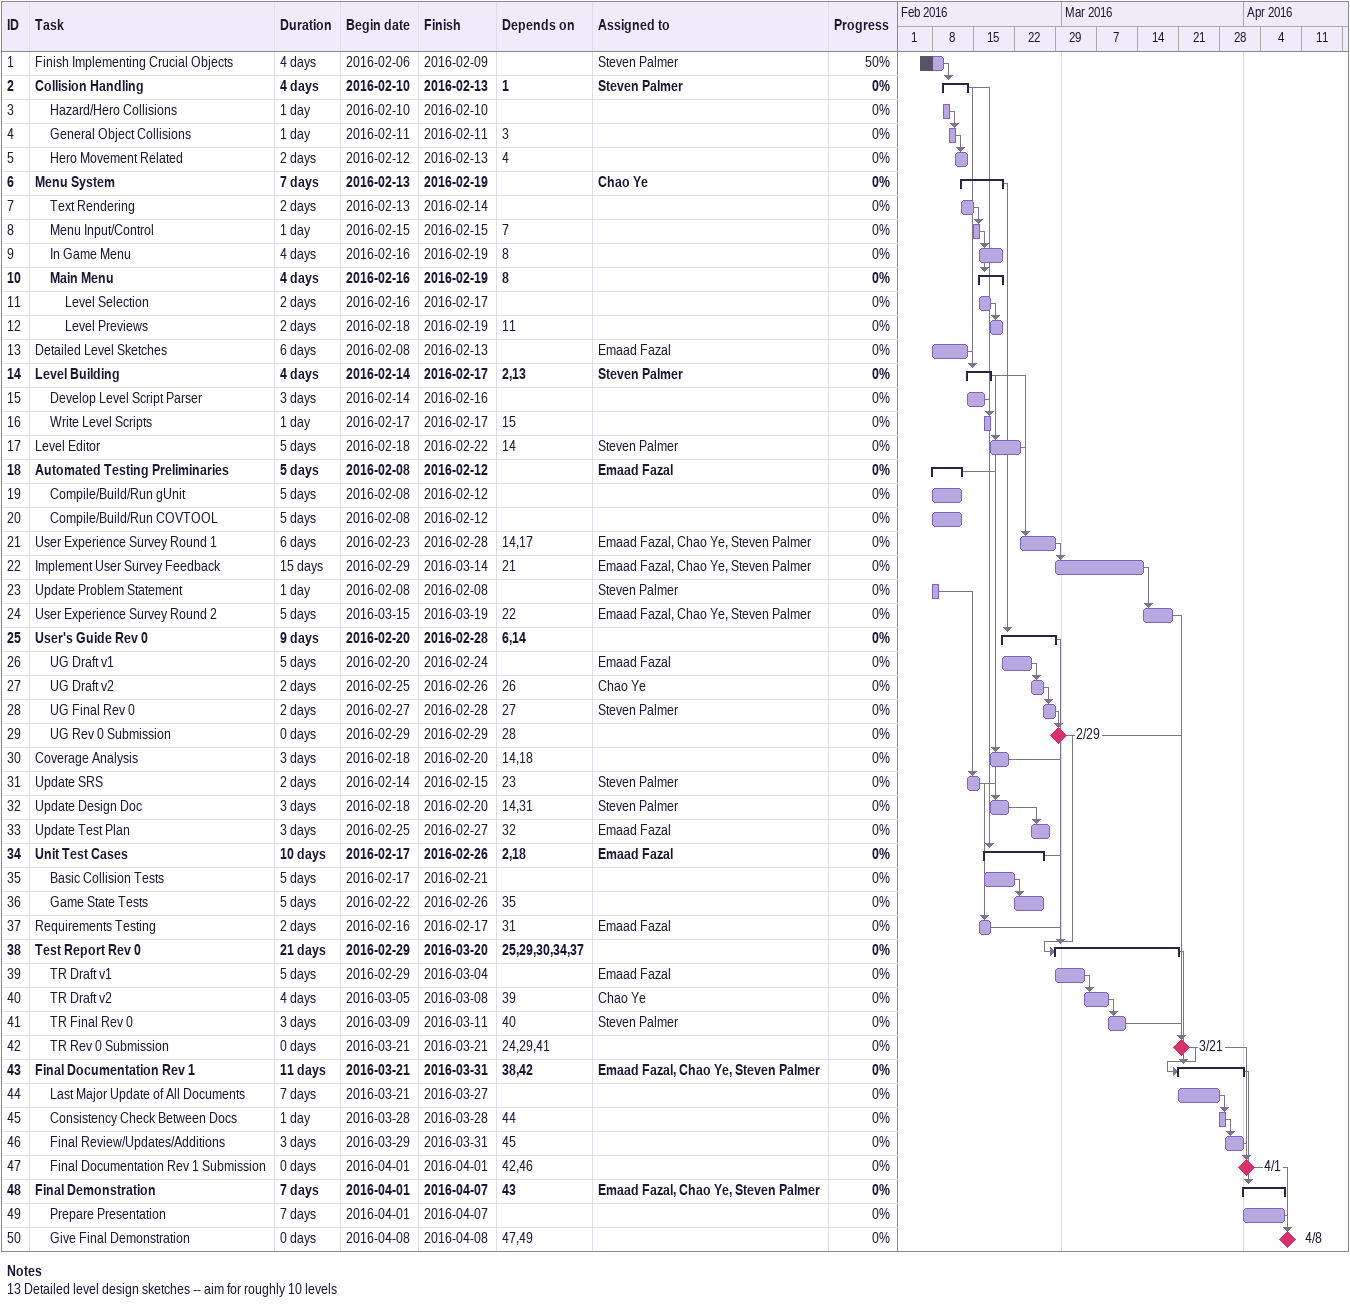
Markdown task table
| ID | Level | Task | Duration | Start | Finish | Predecessors | Resources | % complete |
|---|---|---|---|---|---|---|---|---|
| 1 | 1 | Finish Implementing Crucial Objects | 4d | 2016-02-06 | 2016-02-09 |  | Steven Palmer | 50 |
| 2 | 1 | **Collision Handling** | 4d | 2016-02-10 | 2016-02-13 | 1 | Steven Palmer | 0 |
| 3 | 2 | Hazard/Hero Collisions | 1d | 2016-02-10 | 2016-02-10 |  |  | 0 |
| 4 | 2 | General Object Collisions | 1d | 2016-02-11 | 2016-02-11 | 3 |  | 0 |
| 5 | 2 | Hero Movement Related | 2d | 2016-02-12 | 2016-02-13 | 4 |  | 0 |
| 6 | 1 | **Menu System** | 7d | 2016-02-13 | 2016-02-19 |  | Chao Ye | 0 |
| 7 | 2 | Text Rendering | 2d | 2016-02-13 | 2016-02-14 |  |  | 0 |
| 8 | 2 | Menu Input/Control | 1d | 2016-02-15 | 2016-02-15 | 7 |  | 0 |
| 9 | 2 | In Game Menu | 4d | 2016-02-16 | 2016-02-19 | 8 |  | 0 |
| 10 | 2 | **Main Menu** | 4d | 2016-02-16 | 2016-02-19 | 8 |  | 0 |
| 11 | 3 | Level Selection | 2d | 2016-02-16 | 2016-02-17 |  |  | 0 |
| 12 | 3 | Level Previews | 2d | 2016-02-18 | 2016-02-19 | 11 |  | 0 |
| 13 | 1 | Detailed Level Sketches | 6d | 2016-02-08 | 2016-02-13 |  | Emaad Fazal | 0 |
| 14 | 1 | **Level Building** | 4d | 2016-02-14 | 2016-02-17 | 2, 13 | Steven Palmer | 0 |
| 15 | 2 | Develop Level Script Parser | 3d | 2016-02-14 | 2016-02-16 |  |  | 0 |
| 16 | 2 | Write Level Scripts | 1d | 2016-02-17 | 2016-02-17 | 15 |  | 0 |
| 17 | 1 | Level Editor | 5d | 2016-02-18 | 2016-02-22 | 14 | Steven Palmer | 0 |
| 18 | 1 | **Automated Testing Preliminaries** | 5d | 2016-02-08 | 2016-02-12 |  | Emaad Fazal | 0 |
| 19 | 2 | Compile/Build/Run gUnit | 5d | 2016-02-08 | 2016-02-12 |  |  | 0 |
| 20 | 2 | Compile/Build/Run COVTOOL | 5d | 2016-02-08 | 2016-02-12 |  |  | 0 |
| 21 | 1 | User Experience Survey Round 1 | 6d | 2016-02-23 | 2016-02-28 | 14, 17 | Emaad Fazal, Chao Ye, Steven Palmer | 0 |
| 22 | 1 | Implement User Survey Feedback | 15d | 2016-02-29 | 2016-03-14 | 21 | Emaad Fazal, Chao Ye, Steven Palmer | 0 |
| 23 | 1 | Update Problem Statement | 1d | 2016-02-08 | 2016-02-08 |  | Steven Palmer | 0 |
| 24 | 1 | User Experience Survey Round 2 | 5d | 2016-03-15 | 2016-03-19 | 22 | Emaad Fazal, Chao Ye, Steven Palmer | 0 |
| 25 | 1 | **User's Guide Rev 0** | 9d | 2016-02-20 | 2016-02-28 | 6, 14 |  | 0 |
| 26 | 2 | UG Draft v1 | 5d | 2016-02-20 | 2016-02-24 |  | Emaad Fazal | 0 |
| 27 | 2 | UG Draft v2 | 2d | 2016-02-25 | 2016-02-26 | 26 | Chao Ye | 0 |
| 28 | 2 | UG Final Rev 0 | 2d | 2016-02-27 | 2016-02-28 | 27 | Steven Palmer | 0 |
| 29 | 2 | UG Rev 0 Submission | 0d | 2016-02-29 | 2016-02-29 | 28 |  | 0 |
| 30 | 1 | Coverage Analysis | 3d | 2016-02-18 | 2016-02-20 | 14, 18 |  | 0 |
| 31 | 1 | Update SRS | 2d | 2016-02-14 | 2016-02-15 | 23 | Steven Palmer | 0 |
| 32 | 1 | Update Design Doc | 3d | 2016-02-18 | 2016-02-20 | 14, 31 | Steven Palmer | 0 |
| 33 | 1 | Update Test Plan | 3d | 2016-02-25 | 2016-02-27 | 32 | Emaad Fazal | 0 |
| 34 | 1 | **Unit Test Cases** | 10d | 2016-02-17 | 2016-02-26 | 2, 18 | Emaad Fazal | 0 |
| 35 | 2 | Basic Collision Tests | 5d | 2016-02-17 | 2016-02-21 |  |  | 0 |
| 36 | 2 | Game State Tests | 5d | 2016-02-22 | 2016-02-26 | 35 |  | 0 |
| 37 | 1 | Requirements Testing | 2d | 2016-02-16 | 2016-02-17 | 31 | Emaad Fazal | 0 |
| 38 | 1 | **Test Report Rev 0** | 21d | 2016-02-29 | 2016-03-20 | 25, 29, 30, 34, 37 |  | 0 |
| 39 | 2 | TR Draft v1 | 5d | 2016-02-29 | 2016-03-04 |  | Emaad Fazal | 0 |
| 40 | 2 | TR Draft v2 | 4d | 2016-03-05 | 2016-03-08 | 39 | Chao Ye | 0 |
| 41 | 2 | TR Final Rev 0 | 3d | 2016-03-09 | 2016-03-11 | 40 | Steven Palmer | 0 |
| 42 | 2 | TR Rev 0 Submission | 0d | 2016-03-21 | 2016-03-21 | 24, 29, 41 |  | 0 |
| 43 | 1 | **Final Documentation Rev 1** | 11d | 2016-03-21 | 2016-03-31 | 38, 42 | Emaad Fazal, Chao Ye, Steven Palmer | 0 |
| 44 | 2 | Last Major Update of All Documents | 7d | 2016-03-21 | 2016-03-27 |  |  | 0 |
| 45 | 2 | Consistency Check Between Docs | 1d | 2016-03-28 | 2016-03-28 | 44 |  | 0 |
| 46 | 2 | Final Review/Updates/Additions | 3d | 2016-03-29 | 2016-03-31 | 45 |  | 0 |
| 47 | 2 | Final Documentation Rev 1 Submission | 0d | 2016-04-01 | 2016-04-01 | 42, 46 |  | 0 |
| 48 | 1 | **Final Demonstration** | 7d | 2016-04-01 | 2016-04-07 | 43 | Emaad Fazal, Chao Ye, Steven Palmer | 0 |
| 49 | 2 | Prepare Presentation | 7d | 2016-04-01 | 2016-04-07 |  |  | 0 |
| 50 | 2 | Give Final Demonstration | 0d | 2016-04-08 | 2016-04-08 | 47, 49 |  | 0 |

Notes
- 13: Detailed level design sketches -- aim for roughly 10 levels
